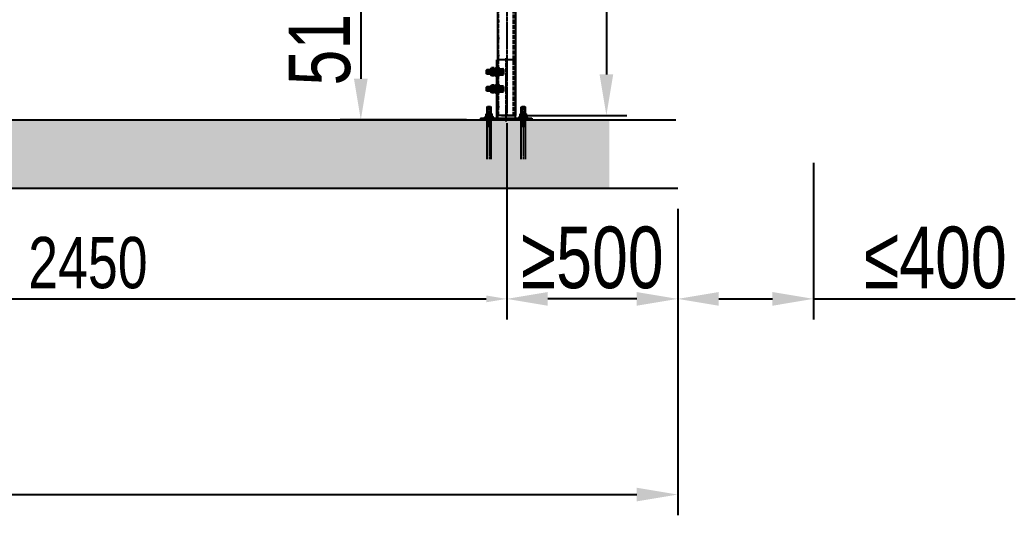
# Model space of a CAD drawing. Header units: millimetres. Extents: x -14454 to 167453, y -24 to 28032.
# Drawn here: x 48658 to 51057, y 22733 to 23926 of the extents above; entities that cross this region are included whole.
import ezdxf

# ---------------------------------------------------------------- set-up
doc = ezdxf.new("R2010")
doc.units = ezdxf.units.MM
for name, pattern in [('$0$CONTINUOUS1', [0]), ('ACAD_ISO02W100', [15, 12, -3]), ('CENTER', [50.8, 31.75, -6.35, 6.35, -6.35]), ('CENTER2', [1.125, 0.75, -0.125, 0.125, -0.125]), ('CENTER8', [6.35, 3.96875, -0.79375, 0.79375, -0.79375]), ('CONTINUOUS1', [0]), ('DASH', [0.35, 0.25, -0.1]), ('DASHED', [19.05, 12.7, -6.35])]:
    doc.linetypes.add(name, pattern=pattern)
for name, color, linetype in [('$0$003_THICK', 7, '$0$CONTINUOUS1'), ('$0$图块替换', 7, 'Continuous'), ('003_THICK', 7, 'CONTINUOUS1'), ('cushician', 7, 'Continuous'), ('CY_生产图', 7, 'Continuous'), ('E-BUSB', 1, 'Continuous'), ('wze', 7, 'Continuous'), ('中心线', 1, 'CENTER2'), ('粗线', 7, 'Continuous'), ('细线', 3, 'DASH'), ('虚线', 3, 'ACAD_ISO02W100')]:
    doc.layers.add(name, color=color, linetype=linetype)
doc.layers.add('3中心线层', color=1, linetype='CENTER8', lineweight=0)
doc.styles.add('AUDIT_D_220613013217-3', font='MS PGothic.ttf', dxfattribs={"width": 0.8})
doc.styles.add('标准', font='MS PGothic.ttf', dxfattribs={"width": 0.8})
doc.dimstyles.new('$0$plan', dxfattribs={"dimscale": 60, "dimtxt": 3, "dimasz": 2, "dimexe": 1, "dimexo": 1, "dimgap": 0.5, "dimtad": 1, "dimdec": 0, "dimzin": 0, "dimdsep": 46, "dimtxsty": 'AUDIT_D_220613013217-3', "dimcen": 0, "dimclrd": 3, "dimclre": 3, "dimclrt": 7, "dimadec": 0, "dimazin": 0, "dimtfac": 1, "dimtdec": 0, "dimtofl": 0, "dimtmove": 0, "dimatfit": 3, "dimfxl": 0, "dimtolj": 1, "dimtzin": 0, "dimlwe": -1, "dimarcsym": 0})
doc.dimstyles.new('plan', dxfattribs={"dimscale": 60, "dimtxt": 3, "dimasz": 1, "dimexe": 1, "dimexo": 1, "dimgap": 0.5, "dimtad": 1, "dimdec": 0, "dimzin": 0, "dimdsep": 46, "dimtxsty": '标准', "dimcen": 0, "dimclrd": 3, "dimclre": 3, "dimclrt": 7, "dimadec": 0, "dimazin": 0, "dimtfac": 1, "dimtdec": 0, "dimtofl": 0, "dimtmove": 0, "dimatfit": 3, "dimfxl": 0, "dimtolj": 1, "dimtzin": 0, "dimlwe": -1, "dimarcsym": 0})
doc.dimstyles.new('副本 plan', dxfattribs={"dimscale": 60, "dimtxt": 3, "dimasz": 1, "dimexe": 3, "dimexo": 1, "dimgap": 0.5, "dimtad": 1, "dimdec": 0, "dimzin": 0, "dimdsep": 46, "dimtxsty": '标准', "dimcen": 0, "dimclrd": 3, "dimclre": 3, "dimclrt": 7, "dimadec": 0, "dimazin": 0, "dimtfac": 1, "dimtdec": 0, "dimtofl": 0, "dimtmove": 1, "dimatfit": 3, "dimfxl": 0, "dimtolj": 1, "dimtzin": 0, "dimlwe": -1, "dimarcsym": 0})

# ---------------------------------------------------------------- blocks, each defined once
blk = doc.blocks.new('*D423')
at = {"layer": '$0$003_THICK', "color": 3, "transparency": 16777216}
for p, q in [((8094.5, 3591.4), (8387.5, 3591.4)), ((8093, 1241.4), (8387.5, 1241.4))]:
    blk.add_line(p, q, dxfattribs=at)
at = {"layer": '$0$003_THICK', "color": 3, "lineweight": -2, "transparency": 16777216}
blk.add_line((8327.5, 3471.4), (8327.5, 1361.4), dxfattribs=at)
at = {"layer": '$0$003_THICK', "color": 3, "transparency": 16777216}
for points in [[(8307.5, 3471.4), (8347.5, 3471.4), (8327.5, 3591.4)], [(8307.5, 1361.4), (8347.5, 1361.4), (8327.5, 1241.4)]]:
    blk.add_solid(points, dxfattribs=at)
at = {"layer": 'Defpoints', "color": 0, "transparency": 16777216}
for p in [(8034.5, 3591.4, 4.3), (8033, 1241.4, 4.3), (8327.5, 1241.4)]:
    blk.add_point(p, dxfattribs=at)
at = {"layer": '$0$003_THICK', "color": 7, "transparency": 16777216, "insert": (8207.5, 2416.4), "char_height": 180, "attachment_point": 5, "rotation": 90, "style": '标准'}
blk.add_mtext('\\A1;2350', dxfattribs=at)
blk = doc.blocks.new('*D424')
at = {"color": 3, "linetype": 'Continuous', "transparency": 16777216}
for p, q in [((8035.9, 1219), (8035.9, 645.3)), ((5586.4, 1163.5), (5586.4, 645.3))]:
    blk.add_line(p, q, dxfattribs=at)
at = {"color": 3, "linetype": 'Continuous', "lineweight": -2, "transparency": 16777216}
blk.add_line((5646.4, 705.3), (7975.9, 705.3), dxfattribs=at)
at = {"color": 3, "transparency": 16777216}
for points in [[(5646.4, 715.3), (5646.4, 695.3), (5586.4, 705.3)], [(7975.9, 715.3), (7975.9, 695.3), (8035.9, 705.3)]]:
    blk.add_solid(points, dxfattribs=at)
at = {"layer": 'Defpoints', "color": 0, "transparency": 16777216}
for p in [(8035.9, 1279, 0), (5586.4, 1223.5, -0.1), (8035.9, 705.3)]:
    blk.add_point(p, dxfattribs=at)
at = {"color": 7, "transparency": 16777216, "insert": (6811.1, 810.3), "char_height": 150, "attachment_point": 5, "style": '标准'}
blk.add_mtext('\\A1;2450', dxfattribs=at)
blk = doc.blocks.new('zj65100xxdazzA$C373D631F')
for p, q in [((0, 0, 0), (0, 2.5, 0)), ((0, 2.5, 0), (25, 2.5, 0)), ((0, 0, 0), (0, 2.5, 0)), ((0, 2.5, 0), (25, 2.5, 0)), ((3.5, 5.5, 0), (3.5, 12.3, 0)), ((3.5, 5.5, 0), (3.5, 12.3, 0)), ((5.8, 12.9, 0), (19.2, 12.9, 0)), ((8, 5.5, 0), (8, 12.3, 0)), ((8, 5.5, 0), (8, 12.3, 0)), ((17, 5.5, 0), (17, 12.3, 0)), ((17, 5.5, 0), (17, 12.3, 0)), ((21.5, 5.5, 0), (21.5, 12.3, 0)), ((21.5, 5.5, 0), (21.5, 12.3, 0)), ((25, 0, 0), (25, 2.5, 0)), ((25, 0, 0), (25, 2.5, 0)), ((0, 0, 0), (25, 0, 0))]:
    blk.add_line(p, q)
at = {"elevation": 0}
blk.add_lwpolyline([(1.9, 2.5), (23.1, 2.5), (23.1, 4.8), (1.9, 4.8)], close=True, dxfattribs=at)
blk.add_lwpolyline([(1.9, 2.5), (23.1, 2.5), (23.1, 4.8), (1.9, 4.8)], close=True, dxfattribs=at)
for centre, radius, start, end in [((5.8, 9, 0), 3.97, 55.5615, 124.4385), ((5.8, 9, 0), 3.97, 55.5624, 124.4393), ((5.8, 8.7, 0), 3.97, 235.5615, 304.4385), ((5.8, 8.7, 0), 3.97, 235.5624, 304.4393), ((12.5, -1.9, 0), 14.8, 72.383, 107.617), ((12.5, -1.9, 0), 14.8, 72.383, 107.617), ((12.5, 19.6, 0), 14.8, 252.383, 287.617), ((12.5, 19.6, 0), 14.8, 252.383, 287.617), ((19.2, 9, 0), 3.97, 55.5615, 124.4385), ((19.2, 9, 0), 3.97, 55.5615, 124.4385), ((19.2, 8.7, 0), 3.97, 235.5615, 304.4385), ((19.2, 8.7, 0), 3.97, 235.5615, 304.4385)]:
    blk.add_arc(centre, radius, start, end)
blk = doc.blocks.new('zj65100xxdazzA$C71B97365')
for p, q in [((0, 152.5), (1.5, 154)), ((0, 152.5), (1.5, 154)), ((0, 57), (0, 152.5)), ((0, 152.5), (12, 152.5)), ((0, 0), (0, 152.5)), ((0, 152.5), (12, 152.5)), ((1.5, 154), (10.5, 154)), ((1.5, 154), (1.5, 94)), ((1.5, 154), (10.5, 154)), ((1.5, 154), (1.5, 94)), ((10.5, 154), (12, 152.5)), ((10.5, 154), (10.5, 94)), ((10.5, 154), (12, 152.5)), ((10.5, 154), (10.5, 94)), ((12, 57), (12, 152.5)), ((12, 0), (12, 152.5))]:
    blk.add_line(p, q)
at = {"layer": '3中心线层'}
for p, q in [((6, 154), (6, 57)), ((6, 154, 0), (6, 0, 0))]:
    blk.add_line(p, q, dxfattribs=at)
blk = doc.blocks.new('zj65100ZDFRWGdgrtedfghWDVBTBXDVDFGTHTRFGTRHdghjdgyuA$C67153D70')
at = {"layer": '003_THICK'}
for p, q in [((1, 7.2), (1, 0.8)), ((3.3, 8), (17.1, 8)), ((5.6, 7.2), (5.6, 0.8)), ((14.8, 7.2), (14.8, 0.8)), ((19.4, 7.2), (19.4, 0.8)), ((3.3, 0), (17.1, 0))]:
    blk.add_line(p, q, dxfattribs=at)
for centre, radius, start, end in [((3.3, 4.4), 3.66, 50.8833, 129.1167), ((3.3, 3.7), 3.66, 230.8833, 309.1167), ((10.2, -5.4), 13.4, 69.8555, 110.1445), ((10.2, 13.4), 13.4, 249.8555, 290.1445), ((17.1, 4.4), 3.66, 50.8833, 129.1167), ((17.1, 3.7), 3.66, 230.8833, 309.1167)]:
    blk.add_arc(centre, radius, start, end, dxfattribs=at)
at = {"layer": 'cushician'}
for p, q in [((2.2, 8), (2.2, 11)), ((2.2, 8), (18.2, 8)), ((18.2, 8), (18.2, 11))]:
    blk.add_line(p, q, dxfattribs=at)
blk.add_lwpolyline([(0, 13), (20, 13), (20, 11), (0, 11)], close=True, dxfattribs=at)
at = {"layer": '细线', "color": 2}
for p, q in [((8.3, 8), (10, 11)), ((9.7, 8), (11.4, 11))]:
    blk.add_line(p, q, dxfattribs=at)
blk = doc.blocks.new('zj65100ZDFRWGDSFGFG')
for p, q in [((-48.3, 6.2), (-49.3, 5.4)), ((-49.3, -5.4), (-49.3, 5.4)), ((-48.3, -6.2), (-48.3, 6.2)), ((-12.3, 6.2), (-48.3, 6.2)), ((-15.4, -6.2), (-15.4, 6.2)), ((-12.3, 9.2), (-2.1, 9.2)), ((-12.3, -9.2), (-12.3, 9.2)), ((0, 7.2), (0, -7.2)), ((0, 0), (0, 0)), ((-48.3, -6.2), (-49.3, -5.4)), ((-12.3, -6.2), (-48.3, -6.2)), ((-2.1, -9.2), (-12.3, -9.2))]:
    blk.add_line(p, q)
at = {"color": 1, "linetype": 'CENTER', "ltscale": 9}
blk.add_line((0, 0), (-49.3, 0), dxfattribs=at)
at = {"color": 3}
for p, q in [((-15.4, 5.4), (-48.3, 5.4)), ((-15.4, 5.4), (-12.3, 6.2)), ((-15.4, -5.4), (-48.3, -5.4)), ((-15.4, -5.4), (-12.3, -6.2))]:
    blk.add_line(p, q, dxfattribs=at)
at = {"color": 3, "linetype": 'DASHED'}
for p, q in [((-6.2, 5.9), (-9.6, 0)), ((0, 5.9), (-6.2, 5.9)), ((0, 3), (-6.2, 3)), ((-6.2, -5.9), (-9.6, 0)), ((0, -3), (-6.2, -3)), ((-6.2, -5.9), (0, -5.9))]:
    blk.add_line(p, q, dxfattribs=at)
at = {"elevation": 0}
blk.add_lwpolyline([(-12.3, -12.3), (-12.3, 12.3), (-14.4, 12.3), (-14.4, -12.3)], close=True, dxfattribs=at)
at = {"color": 3, "linetype": 'DASHED'}
for centre in [(-0.3, 0), (5.8, 0)]:
    blk.add_arc(centre, 6.55, 153.0947, 206.9053, dxfattribs=at)
for centre, start, end in [((-2.1, 7.2), 0, 90), ((-2.1, -7.2), 270, 0)]:
    blk.add_arc(centre, 2.05, start, end)
at = {"layer": 'E-BUSB'}
blk.add_line((-16.4, 0), (-49.3, 0, 0), dxfattribs=at)
blk = doc.blocks.new('zj6510052立柱底座')
for p, q in [((-2153535684.251698, -2295822813.561747), (-2153535739.251698, -2295822813.561747)), ((-2153535739.251698, -2295822983.561747), (-2153535739.251698, -2295822813.561747)), ((-2153535684.251698, -2295822983.561747), (-2153535684.251698, -2295822813.561747)), ((-2153535786.751698, -2295822983.561747), (-2153535636.751698, -2295822983.561747)), ((-2153535786.751698, -2295822983.561747), (-2153535786.751698, -2295822988.561747)), ((-2153535786.751698, -2295822988.561747), (-2153535636.751698, -2295822988.561747)), ((-2153535636.751698, -2295822983.561747), (-2153535636.751698, -2295822988.561747))]:
    blk.add_line(p, q)
at = {"color": 2}
for points, const_width in [([(-2153535737.751698, -2295822833.561746), (-2153535737.751702, -2295822863.561746)], 3), ([(-2153535737.751698, -2295822883.366222), (-2153535737.751702, -2295822913.366222)], 3), ([(-2153535737.751698, -2295822883.561746), (-2153535737.751702, -2295822913.561746)], 3), ([(-2153535737.751698, -2295822933.561747), (-2153535737.751702, -2295822963.561747)], 3), ([(-2153535768.751698, -2295822986.061747), (-2153535754.751698, -2295822986.061747)], 5), ([(-2153535671.751698, -2295822986.061747), (-2153535651.751698, -2295822986.061747)], 5)]:
    blk.add_lwpolyline(points, dxfattribs=dict(at, const_width=const_width))
at = {"layer": '中心线'}
for p, q in [((-2153535711.751698, -2295822993.561747), (-2153535711.751698, -2295822808.561747)), ((-2153535733.251698, -2295822848.561747), (-2153535742.251698, -2295822848.561746)), ((-2153535733.251698, -2295822898.366223), (-2153535742.251698, -2295822898.366222)), ((-2153535733.251698, -2295822948.561747), (-2153535742.251698, -2295822948.561747)), ((-2153535761.751698, -2295822991.561747), (-2153535761.751698, -2295822980.561747)), ((-2153535661.751698, -2295822991.704726), (-2153535661.751698, -2295822980.704726))]:
    blk.add_line(p, q, dxfattribs=at)
at = {"layer": '虚线'}
for p, q in [((-2153535736.251698, -2295822983.561747), (-2153535736.251698, -2295822813.561747)), ((-2153535736.251698, -2295822833.561747), (-2153535739.251698, -2295822833.561746)), ((-2153535736.251698, -2295822863.561747), (-2153535739.251698, -2295822863.561746)), ((-2153535736.251698, -2295822883.366223), (-2153535739.251698, -2295822883.366222)), ((-2153535736.251698, -2295822883.561747), (-2153535739.251698, -2295822883.561746)), ((-2153535736.251698, -2295822913.366223), (-2153535739.251698, -2295822913.366222)), ((-2153535736.251698, -2295822913.561747), (-2153535739.251698, -2295822913.561746)), ((-2153535736.251698, -2295822933.561747), (-2153535739.251698, -2295822933.561747)), ((-2153535736.251698, -2295822963.561747), (-2153535739.251698, -2295822963.561747)), ((-2153535768.751698, -2295822988.561747), (-2153535768.751698, -2295822983.561747)), ((-2153535754.751698, -2295822988.561747), (-2153535754.751698, -2295822983.561747)), ((-2153535671.751698, -2295822988.561747), (-2153535671.751698, -2295822983.561747)), ((-2153535651.751698, -2295822988.561747), (-2153535651.751698, -2295822983.561747))]:
    blk.add_line(p, q, dxfattribs=at)
for p in [(-2153535719.884811, -2295822848.561368, 0), (-2153535719.884811, -2295822898.354763, 0)]:
    blk.add_blockref('zj65100ZDFRWGDSFGFG', p)
at = {"layer": '粗线', "xscale": -1.232000193967497, "yscale": 1.2320001939675, "zscale": 1.2320001939675, "rotation": 270.0000045827602}
for p in [(-2153535755.316916, -2295822860.881604, 0.00462), (-2153535755.316916, -2295822910.674998, 0.00462)]:
    blk.add_blockref('zj65100ZDFRWGdgrtedfghWDVBTBXDVDFGTHTRFGTRHdghjdgyuA$C67153D70', p, dxfattribs=at)
at = {"layer": '粗线', "xscale": -1}
for p in [(-2153535749.251724, -2295822983.561723, 0), (-2153535649.251724, -2295822983.561723, 0)]:
    blk.add_blockref('zj65100xxdazzA$C373D631F', p, dxfattribs=at)
at = {"layer": '粗线'}
for p in [(-2153535767.751371, -2295823103.739466), (-2153535667.751371, -2295823103.739466)]:
    blk.add_blockref('zj65100xxdazzA$C71B97365', p, dxfattribs=at)
blk = doc.blocks.new('zj65100ULZ 2350')
blk.add_line((119830, -29554.9, -2.4), (119871.3, -29554.9, -2.4))
at = {"elevation": -2.4}
blk.add_lwpolyline([(119871.6, -29554.9), (119819.6, -29554.9), (119819.6, -27204.9), (119871.6, -27204.9)], close=True, dxfattribs=at)
at = {"color": 3, "const_width": 2, "elevation": -2.4}
for points in [[(119820.6, -27214.9), (119820.6, -27244.9)], [(119820.6, -27214.9), (119820.6, -27244.9)], [(119820.6, -27214.9), (119820.6, -27244.9)], [(119820.6, -27264.9), (119820.6, -27294.9)], [(119820.6, -27314.9), (119820.6, -27344.9)], [(119820.6, -27364.9), (119820.6, -27394.9)], [(119820.6, -27414.9), (119820.6, -27444.9)], [(119820.6, -27464.9), (119820.6, -27494.9)], [(119820.6, -27514.9), (119820.6, -27544.9)], [(119820.6, -27564.9), (119820.6, -27594.9)], [(119820.6, -27614.9), (119820.6, -27644.9)], [(119820.6, -27664.9), (119820.6, -27694.9)], [(119820.6, -27714.9), (119820.6, -27744.9)], [(119820.6, -27764.9), (119820.6, -27794.9)], [(119820.6, -27814.9), (119820.6, -27844.9)], [(119820.6, -27864.9), (119820.6, -27894.9)], [(119820.6, -27914.9), (119820.6, -27944.9)], [(119820.6, -27964.9), (119820.6, -27994.9)], [(119820.6, -28014.9), (119820.6, -28044.9)], [(119820.6, -28064.9), (119820.6, -28094.9)], [(119820.6, -28114.9), (119820.6, -28144.9)], [(119820.6, -28164.9), (119820.6, -28194.9)], [(119820.6, -28214.9), (119820.6, -28244.9)], [(119820.6, -28264.9), (119820.6, -28294.9)], [(119820.6, -28314.9), (119820.6, -28344.9)], [(119820.6, -28364.9), (119820.6, -28394.9)], [(119820.6, -28414.9), (119820.6, -28444.9)], [(119820.6, -28464.9), (119820.6, -28494.9)], [(119820.6, -28514.9), (119820.6, -28544.9)], [(119820.6, -28564.9), (119820.6, -28594.9)], [(119820.6, -28614.9), (119820.6, -28644.9)], [(119820.6, -28664.9), (119820.6, -28694.9)], [(119820.6, -28714.9), (119820.6, -28744.9)], [(119820.6, -28764.9), (119820.6, -28794.9)], [(119820.6, -28814.9), (119820.6, -28844.9)], [(119820.6, -28864.9), (119820.6, -28894.9)], [(119820.6, -28914.9), (119820.6, -28944.9)], [(119820.6, -28964.9), (119820.6, -28994.9)], [(119820.6, -29014.9), (119820.6, -29044.9)], [(119820.6, -29064.9), (119820.6, -29094.9)], [(119820.6, -29114.9), (119820.6, -29144.9)], [(119820.6, -29164.9), (119820.6, -29194.9)], [(119820.6, -29214.9), (119820.6, -29244.9)], [(119820.6, -29264.9), (119820.6, -29294.9)], [(119820.6, -29314.9), (119820.6, -29344.9)], [(119820.6, -29364.9), (119820.6, -29394.9)], [(119820.6, -29414.9), (119820.6, -29444.9)], [(119820.6, -29464.9), (119820.6, -29494.9)], [(119820.6, -29514.9), (119820.6, -29544.9)]]:
    blk.add_lwpolyline(points, dxfattribs=at)
blk.add_circle((119845.6, -27229.9, -2.4), 6)
at = {"layer": '中心线'}
for p, q in [((119821.6, -27214.9, -2.4), (119819.6, -27214.9, -2.4)), ((119821.6, -27214.9, -2.4), (119819.6, -27214.9, -2.4)), ((119821.6, -27214.9, -2.4), (119819.6, -27214.9, -2.4)), ((119845.6, -27201.9, -2.4), (119845.6, -29557.9, -2.4)), ((119824.6, -27229.9, -2.4), (119816.6, -27229.9, -2.4)), ((119824.6, -27229.9, -2.4), (119816.6, -27229.9, -2.4)), ((119824.6, -27229.9, -2.4), (119816.6, -27229.9, -2.4)), ((119859.6, -27229.9, -2.4), (119831.6, -27229.9, -2.4)), ((119819.6, -27244.9, -2.4), (119821.6, -27244.9, -2.4)), ((119819.6, -27244.9, -2.4), (119821.6, -27244.9, -2.4)), ((119819.6, -27244.9, -2.4), (119821.6, -27244.9, -2.4)), ((119821.6, -27264.9, -2.4), (119819.6, -27264.9, -2.4)), ((119824.6, -27279.9, -2.4), (119816.6, -27279.9, -2.4)), ((119819.6, -27294.9, -2.4), (119821.6, -27294.9, -2.4)), ((119824.6, -27329.9, -2.4), (119816.6, -27329.9, -2.4)), ((119821.6, -27314.9, -2.4), (119819.6, -27314.9, -2.4)), ((119819.6, -27344.9, -2.4), (119821.6, -27344.9, -2.4)), ((119824.6, -27379.9, -2.4), (119816.6, -27379.9, -2.4)), ((119821.6, -27364.9, -2.4), (119819.6, -27364.9, -2.4)), ((119819.6, -27394.9, -2.4), (119821.6, -27394.9, -2.4)), ((119821.6, -27414.9, -2.4), (119819.6, -27414.9, -2.4)), ((119824.6, -27429.9, -2.4), (119816.6, -27429.9, -2.4)), ((119819.6, -27444.9, -2.4), (119821.6, -27444.9, -2.4)), ((119821.6, -27464.9, -2.4), (119819.6, -27464.9, -2.4)), ((119824.6, -27479.9, -2.4), (119816.6, -27479.9, -2.4)), ((119819.6, -27494.9, -2.4), (119821.6, -27494.9, -2.4)), ((119824.6, -27529.9, -2.4), (119816.6, -27529.9, -2.4)), ((119821.6, -27514.9, -2.4), (119819.6, -27514.9, -2.4)), ((119819.6, -27544.9, -2.4), (119821.6, -27544.9, -2.4)), ((119824.6, -27579.9, -2.4), (119816.6, -27579.9, -2.4)), ((119821.6, -27564.9, -2.4), (119819.6, -27564.9, -2.4)), ((119819.6, -27594.9, -2.4), (119821.6, -27594.9, -2.4)), ((119821.6, -27614.9, -2.4), (119819.6, -27614.9, -2.4)), ((119824.6, -27629.9, -2.4), (119816.6, -27629.9, -2.4)), ((119819.6, -27644.9, -2.4), (119821.6, -27644.9, -2.4)), ((119824.6, -27679.9, -2.4), (119816.6, -27679.9, -2.4)), ((119821.6, -27664.9, -2.4), (119819.6, -27664.9, -2.4)), ((119819.6, -27694.9, -2.4), (119821.6, -27694.9, -2.4)), ((119824.6, -27729.9, -2.4), (119816.6, -27729.9, -2.4)), ((119821.6, -27714.9, -2.4), (119819.6, -27714.9, -2.4)), ((119819.6, -27744.9, -2.4), (119821.6, -27744.9, -2.4)), ((119821.6, -27764.9, -2.4), (119819.6, -27764.9, -2.4)), ((119824.6, -27779.9, -2.4), (119816.6, -27779.9, -2.4)), ((119819.6, -27794.9, -2.4), (119821.6, -27794.9, -2.4)), ((119821.6, -27814.9, -2.4), (119819.6, -27814.9, -2.4)), ((119824.6, -27829.9, -2.4), (119816.6, -27829.9, -2.4)), ((119819.6, -27844.9, -2.4), (119821.6, -27844.9, -2.4)), ((119824.6, -27879.9, -2.4), (119816.6, -27879.9, -2.4)), ((119821.6, -27864.9, -2.4), (119819.6, -27864.9, -2.4)), ((119819.6, -27894.9, -2.4), (119821.6, -27894.9, -2.4)), ((119824.6, -27929.9, -2.4), (119816.6, -27929.9, -2.4)), ((119821.6, -27914.9, -2.4), (119819.6, -27914.9, -2.4)), ((119819.6, -27944.9, -2.4), (119821.6, -27944.9, -2.4)), ((119821.6, -27964.9, -2.4), (119819.6, -27964.9, -2.4)), ((119824.6, -27979.9, -2.4), (119816.6, -27979.9, -2.4)), ((119819.6, -27994.9, -2.4), (119821.6, -27994.9, -2.4)), ((119824.6, -28029.9, -2.4), (119816.6, -28029.9, -2.4)), ((119821.6, -28014.9, -2.4), (119819.6, -28014.9, -2.4)), ((119819.6, -28044.9, -2.4), (119821.6, -28044.9, -2.4)), ((119824.6, -28079.9, -2.4), (119816.6, -28079.9, -2.4)), ((119821.6, -28064.9, -2.4), (119819.6, -28064.9, -2.4)), ((119819.6, -28094.9, -2.4), (119821.6, -28094.9, -2.4)), ((119821.6, -28114.9, -2.4), (119819.6, -28114.9, -2.4)), ((119824.6, -28129.9, -2.4), (119816.6, -28129.9, -2.4)), ((119819.6, -28144.9, -2.4), (119821.6, -28144.9, -2.4)), ((119821.6, -28164.9, -2.4), (119819.6, -28164.9, -2.4)), ((119824.6, -28179.9, -2.4), (119816.6, -28179.9, -2.4)), ((119819.6, -28194.9, -2.4), (119821.6, -28194.9, -2.4)), ((119824.6, -28229.9, -2.4), (119816.6, -28229.9, -2.4)), ((119821.6, -28214.9, -2.4), (119819.6, -28214.9, -2.4)), ((119819.6, -28244.9, -2.4), (119821.6, -28244.9, -2.4)), ((119824.6, -28279.9, -2.4), (119816.6, -28279.9, -2.4)), ((119821.6, -28264.9, -2.4), (119819.6, -28264.9, -2.4)), ((119819.6, -28294.9, -2.4), (119821.6, -28294.9, -2.4)), ((119821.6, -28314.9, -2.4), (119819.6, -28314.9, -2.4)), ((119824.6, -28329.9, -2.4), (119816.6, -28329.9, -2.4)), ((119819.6, -28344.9, -2.4), (119821.6, -28344.9, -2.4)), ((119821.6, -28364.9, -2.4), (119819.6, -28364.9, -2.4)), ((119824.6, -28379.9, -2.4), (119816.6, -28379.9, -2.4)), ((119819.6, -28394.9, -2.4), (119821.6, -28394.9, -2.4)), ((119824.6, -28429.9, -2.4), (119816.6, -28429.9, -2.4)), ((119821.6, -28414.9, -2.4), (119819.6, -28414.9, -2.4)), ((119819.6, -28444.9, -2.4), (119821.6, -28444.9, -2.4)), ((119821.6, -28464.9, -2.4), (119819.6, -28464.9, -2.4)), ((119824.6, -28479.9, -2.4), (119816.6, -28479.9, -2.4)), ((119819.6, -28494.9, -2.4), (119821.6, -28494.9, -2.4)), ((119821.6, -28514.9, -2.4), (119819.6, -28514.9, -2.4)), ((119824.6, -28529.9, -2.4), (119816.6, -28529.9, -2.4)), ((119819.6, -28544.9, -2.4), (119821.6, -28544.9, -2.4)), ((119824.6, -28579.9, -2.4), (119816.6, -28579.9, -2.4)), ((119821.6, -28564.9, -2.4), (119819.6, -28564.9, -2.4)), ((119819.6, -28594.9, -2.4), (119821.6, -28594.9, -2.4)), ((119824.6, -28629.9, -2.4), (119816.6, -28629.9, -2.4)), ((119821.6, -28614.9, -2.4), (119819.6, -28614.9, -2.4)), ((119819.6, -28644.9, -2.4), (119821.6, -28644.9, -2.4)), ((119821.6, -28664.9, -2.4), (119819.6, -28664.9, -2.4)), ((119824.6, -28679.9, -2.4), (119816.6, -28679.9, -2.4)), ((119819.6, -28694.9, -2.4), (119821.6, -28694.9, -2.4)), ((119821.6, -28714.9, -2.4), (119819.6, -28714.9, -2.4)), ((119824.6, -28729.9, -2.4), (119816.6, -28729.9, -2.4)), ((119819.6, -28744.9, -2.4), (119821.6, -28744.9, -2.4)), ((119824.6, -28779.9, -2.4), (119816.6, -28779.9, -2.4)), ((119821.6, -28764.9, -2.4), (119819.6, -28764.9, -2.4)), ((119819.6, -28794.9, -2.4), (119821.6, -28794.9, -2.4)), ((119821.6, -28814.9, -2.4), (119819.6, -28814.9, -2.4)), ((119824.6, -28829.9, -2.4), (119816.6, -28829.9, -2.4)), ((119819.6, -28844.9, -2.4), (119821.6, -28844.9, -2.4)), ((119821.6, -28864.9, -2.4), (119819.6, -28864.9, -2.4)), ((119824.6, -28879.9, -2.4), (119816.6, -28879.9, -2.4)), ((119819.6, -28894.9, -2.4), (119821.6, -28894.9, -2.4)), ((119824.6, -28929.9, -2.4), (119816.6, -28929.9, -2.4)), ((119821.6, -28914.9, -2.4), (119819.6, -28914.9, -2.4)), ((119819.6, -28944.9, -2.4), (119821.6, -28944.9, -2.4)), ((119824.6, -28979.9, -2.4), (119816.6, -28979.9, -2.4)), ((119821.6, -28964.9, -2.4), (119819.6, -28964.9, -2.4)), ((119819.6, -28994.9, -2.4), (119821.6, -28994.9, -2.4)), ((119821.6, -29014.9, -2.4), (119819.6, -29014.9, -2.4)), ((119824.6, -29029.9, -2.4), (119816.6, -29029.9, -2.4)), ((119819.6, -29044.9, -2.4), (119821.6, -29044.9, -2.4)), ((119821.6, -29064.9, -2.4), (119819.6, -29064.9, -2.4)), ((119824.6, -29079.9, -2.4), (119816.6, -29079.9, -2.4)), ((119819.6, -29094.9, -2.4), (119821.6, -29094.9, -2.4)), ((119824.6, -29129.9, -2.4), (119816.6, -29129.9, -2.4)), ((119821.6, -29114.9, -2.4), (119819.6, -29114.9, -2.4)), ((119819.6, -29144.9, -2.4), (119821.6, -29144.9, -2.4)), ((119821.6, -29164.9, -2.4), (119819.6, -29164.9, -2.4)), ((119824.6, -29179.9, -2.4), (119816.6, -29179.9, -2.4)), ((119819.6, -29194.9, -2.4), (119821.6, -29194.9, -2.4)), ((119821.6, -29214.9, -2.4), (119819.6, -29214.9, -2.4)), ((119824.6, -29229.9, -2.4), (119816.6, -29229.9, -2.4)), ((119819.6, -29244.9, -2.4), (119821.6, -29244.9, -2.4)), ((119824.6, -29279.9, -2.4), (119816.6, -29279.9, -2.4)), ((119821.6, -29264.9, -2.4), (119819.6, -29264.9, -2.4)), ((119819.6, -29294.9, -2.4), (119821.6, -29294.9, -2.4)), ((119824.6, -29329.9, -2.4), (119816.6, -29329.9, -2.4)), ((119821.6, -29314.9, -2.4), (119819.6, -29314.9, -2.4)), ((119819.6, -29344.9, -2.4), (119821.6, -29344.9, -2.4)), ((119821.6, -29364.9, -2.4), (119819.6, -29364.9, -2.4)), ((119824.6, -29379.9, -2.4), (119816.6, -29379.9, -2.4)), ((119819.6, -29394.9, -2.4), (119821.6, -29394.9, -2.4)), ((119821.6, -29414.9, -2.4), (119819.6, -29414.9, -2.4)), ((119824.6, -29429.9, -2.4), (119816.6, -29429.9, -2.4)), ((119819.6, -29444.9, -2.4), (119821.6, -29444.9, -2.4)), ((119824.6, -29479.9, -2.4), (119816.6, -29479.9, -2.4)), ((119821.6, -29464.9, -2.4), (119819.6, -29464.9, -2.4)), ((119819.6, -29494.9, -2.4), (119821.6, -29494.9, -2.4)), ((119824.6, -29529.9, -2.4), (119816.6, -29529.9, -2.4)), ((119821.6, -29514.9, -2.4), (119819.6, -29514.9, -2.4)), ((119819.6, -29544.9, -2.4), (119821.6, -29544.9, -2.4))]:
    blk.add_line(p, q, dxfattribs=at)
at = {"layer": '虚线', "color": 3}
blk.add_line((119821.6, -29554.9, -2.4), (119821.6, -27204.9, -2.4), dxfattribs=at)
at = {"layer": '虚线'}
for p, q in [((119864.1, -27204.9, -2.4), (119864.1, -29554.9, -2.4)), ((119869.6, -27204.9, -2.4), (119869.6, -29554.9, -2.4))]:
    blk.add_line(p, q, dxfattribs=at)
blk = doc.blocks.new('*D435')
at = {"layer": '$0$图块替换', "color": 3, "transparency": 16777216}
for p, q in [((8035.9, 968.5), (8035.9, 645.3)), ((8536.2, 968.5), (8536.2, 645.3))]:
    blk.add_line(p, q, dxfattribs=at)
at = {"layer": '$0$图块替换', "color": 3, "lineweight": -2, "transparency": 16777216}
blk.add_line((8416.2, 705.3), (8155.9, 705.3), dxfattribs=at)
at = {"layer": '$0$图块替换', "color": 3, "transparency": 16777216}
for points in [[(8155.9, 725.3), (8155.9, 685.3), (8035.9, 705.3)], [(8416.2, 725.3), (8416.2, 685.3), (8536.2, 705.3)]]:
    blk.add_solid(points, dxfattribs=at)
at = {"layer": 'Defpoints', "color": 0, "transparency": 16777216}
for p in [(8035.9, 1028.5, -7.2), (8536.2, 1028.5), (8035.9, 705.3)]:
    blk.add_point(p, dxfattribs=at)
at = {"layer": '$0$图块替换', "color": 7, "transparency": 16777216, "insert": (8286.1, 825.3), "char_height": 180, "attachment_point": 5, "style": 'AUDIT_D_220613013217-3'}
blk.add_mtext('\\A1;{\\fMS PGothic|b0|i0|c128|p34;≥}500', dxfattribs=at)
blk = doc.blocks.new('*D436')
at = {"layer": '$0$图块替换', "color": 3, "transparency": 16777216}
for p, q in [((1036.4, 968.5), (1036.4, 73.4)), ((8536.2, 968.5), (8536.2, 73.4))]:
    blk.add_line(p, q, dxfattribs=at)
at = {"layer": '$0$图块替换', "color": 3, "lineweight": -2, "transparency": 16777216}
blk.add_line((1156.4, 133.4), (8416.2, 133.4), dxfattribs=at)
at = {"layer": '$0$图块替换', "color": 3, "transparency": 16777216}
for points in [[(1156.4, 153.4), (1156.4, 113.4), (1036.4, 133.4)], [(8416.2, 153.4), (8416.2, 113.4), (8536.2, 133.4)]]:
    blk.add_solid(points, dxfattribs=at)
at = {"layer": 'Defpoints', "color": 0, "transparency": 16777216}
for p in [(1036.4, 1028.5), (8536.2, 1028.5, 7.3), (8536.2, 133.4)]:
    blk.add_point(p, dxfattribs=at)
at = {"layer": '$0$图块替换', "color": 7, "transparency": 16777216, "insert": (4786.3, 253.4), "char_height": 180, "attachment_point": 5, "style": 'AUDIT_D_220613013217-3'}
blk.add_mtext('\\A1;{\\fMS PGothic|b0|i0|c128|p34;≥}7500', dxfattribs=at)
blk = doc.blocks.new('*D437')
at = {"layer": '$0$图块替换', "color": 3, "transparency": 16777216}
for p, q in [((8933.3, 1102.8), (8933.3, 645.3)), ((8536.2, 968.5), (8536.2, 645.3))]:
    blk.add_line(p, q, dxfattribs=at)
at = {"layer": '$0$图块替换', "color": 3, "lineweight": -2, "transparency": 16777216}
for p, q in [((8656.2, 705.3), (8813.3, 705.3)), ((8933.3, 705.3), (9522.9, 705.3))]:
    blk.add_line(p, q, dxfattribs=at)
at = {"layer": '$0$图块替换', "color": 3, "transparency": 16777216}
for points in [[(8656.2, 725.3), (8656.2, 685.3), (8536.2, 705.3)], [(8813.3, 725.3), (8813.3, 685.3), (8933.3, 705.3)]]:
    blk.add_solid(points, dxfattribs=at)
at = {"layer": 'Defpoints', "color": 0, "transparency": 16777216}
for p in [(8933.3, 1162.8), (8536.2, 1028.5, -36.4), (8536.2, 705.3)]:
    blk.add_point(p, dxfattribs=at)
at = {"layer": '$0$图块替换', "color": 7, "transparency": 16777216, "insert": (9289.6, 825.3), "char_height": 180, "attachment_point": 5, "style": 'AUDIT_D_220613013217-3'}
blk.add_mtext('\\A1;≤400', dxfattribs=at)
blk = doc.blocks.new('*D440')
at = {"color": 3, "transparency": 16777216}
for p, q in [((7917.5, 1743.7), (7549.2, 1743.7)), ((7918.8, 1228.5), (7549.2, 1228.5))]:
    blk.add_line(p, q, dxfattribs=at)
at = {"color": 3, "lineweight": -2, "transparency": 16777216}
blk.add_line((7609.2, 1623.7), (7609.2, 1348.5), dxfattribs=at)
at = {"color": 3, "transparency": 16777216}
for points in [[(7589.2, 1623.7), (7629.2, 1623.7), (7609.2, 1743.7)], [(7589.2, 1348.5), (7629.2, 1348.5), (7609.2, 1228.5)]]:
    blk.add_solid(points, dxfattribs=at)
at = {"layer": 'Defpoints', "color": 0, "transparency": 16777216}
for p in [(7977.5, 1743.7, -0.1), (7609.2, 1228.5), (7978.8, 1228.5, -2.5)]:
    blk.add_point(p, dxfattribs=at)
at = {"color": 7, "transparency": 16777216, "insert": (7489.2, 1486.1), "char_height": 180, "attachment_point": 5, "rotation": 90, "style": '标准'}
blk.add_mtext('\\A1;515', dxfattribs=at)
blk = doc.blocks.new('C3.5')
at = {"layer": '粗线'}
h = blk.add_hatch(dxfattribs=at)
h.set_pattern_fill('AR-CONC', color=256, scale=20)
h.set_pattern_definition([(50, (-8384104.64, 313456.6), (143.4520365, -12.550427), [15, -165]), (355, (-8384104.64, 313456.6), (-27.7502667, 150.4384267), [12, -132]), (100.4514445, (-8384092.69, 313455.55), (115.7017693, 137.8879982), [12.7480384, -140.2284224]), (46.1842, (-8384104.64, 313496.6), (213.448266, -33.103856), [22.5, -247.5]), (96.6356355, (-8384086.86, 313493.84), (186.932389, 194.82372), [19.1220684, -210.342752]), (351.184164, (-8384104.64, 313496.6), (186.932389, 194.82372), [18, -198]), (21, (-8384084.64, 313486.6), (119.3814104, -80.5237781), [15, -165]), (326, (-8384084.64, 313486.6), (48.6630664, 145.030009), [12, -132]), (71.4514447, (-8384074.7, 313479.89), (168.0444753, 64.5062306), [12.748038, -140.2284224]), (37.5, (-8384104.645, 313456.596), (2.43197106, 66.57877077), [0, -130.4, 0, -134, 0, -132.5]), (7.5, (-8384104.645, 313456.596), (52.6139075, 78.8823424), [0, -76.4, 0, -127.4, 0, -50.5]), (327.5, (-8384149.245, 313456.596), (106.76448723, -4.51097435), [0, -50, 0, -156, 0, -207]), (317.5, (-8384169.245, 313456.6), (116.6372339, 20.0209965), [0, -65, 0, -103.6, 0, -147])])
h.paths.add_polyline_path([(8336.2, 1028.5), (8336.2, 1228.5), (1036.3, 1228.5), (1036.3, 1028.5)])
for p, q in [((1036.8, 1228.5, 5.5), (8530.3, 1228.5, 7.4)), ((1036.3, 1028.5, 5.5), (8536.2, 1028.5, 7.3))]:
    blk.add_line(p, q)
blk.add_blockref('zj65100ULZ 2350', (-111809.6, 30796.3, 7.9))
at = {"layer": 'wze'}
blk.add_blockref('zj6510052立柱底座', (2153543746.2, 2295824217.1, -2.4), dxfattribs=at)
at = {"layer": '$0$003_THICK', "color": 0}
dim = blk.add_linear_dim(base=(8327.5, 1241.4, 1.1), p1=(8034.5, 3591.4, 5.4), p2=(8033, 1241.4, 5.4), angle=90, dimstyle='plan', dxfattribs=at)
dim.commit()
dim.dimension.update_dxf_attribs({"geometry": '*D423', "text_midpoint": (8207.5, 2416.4, 1.1)})
at = {"layer": '$0$图块替换'}
dim = blk.add_linear_dim(base=(8536.2, 705.3, 43.7), p1=(8933.3, 1162.8, 43.7), p2=(8536.2, 1028.5, 7.3), text='≤400', dimstyle='$0$plan', dxfattribs=at)
dim.commit()
dim.dimension.update_dxf_attribs({"geometry": '*D437', "text_midpoint": (9289.6, 705.3, 43.7), "dimtype": 128})
dim = blk.add_linear_dim(base=(8536.2, 133.4), p1=(1036.4, 1028.5), p2=(8536.2, 1028.5, 7.3), text='{\\fMS PGothic|b0|i0|c128|p34;≥}<>', dimstyle='$0$plan', override={"dimtmove": 1}, dxfattribs=at)
dim.commit()
dim.dimension.update_dxf_attribs({"geometry": '*D436', "text_midpoint": (4786.3, 253.4)})
dim = blk.add_linear_dim(base=(8035.9, 705.3, 7.3), p1=(8536.2, 1028.5, 7.3), p2=(8035.9, 1028.5, 0.1), text='{\\fMS PGothic|b0|i0|c128|p34;≥}<>', dimstyle='$0$plan', override={"dimtmove": 1}, dxfattribs=at)
dim.commit()
dim.dimension.update_dxf_attribs({"geometry": '*D435', "text_midpoint": (8286.1, 705.3, 7.3), "dimtype": 128})
at = {"color": 1}
dim = blk.add_linear_dim(base=(7609.2, 1228.5, 0.1), p1=(7977.5, 1743.7), p2=(7978.8, 1228.5, -2.4), angle=90, dimstyle='plan', dxfattribs=at)
dim.commit()
dim.dimension.update_dxf_attribs({"geometry": '*D440', "text_midpoint": (7489.2, 1486.1, 0.1)})
dim = blk.add_linear_dim(base=(8035.8923, 705.2747, 0.0985), p1=(5586.3615, 1223.5496), p2=(8035.8923, 1278.9886, 0.0985), dimstyle='副本 plan', override={"dimtxt": 2.5, "dimexe": 1})
dim.commit()
dim.dimension.update_dxf_attribs({"geometry": '*D424', "text_midpoint": (6811.1269, 810.2747, 0.0985)})
blk = doc.blocks.new('a20e8561e9664e1c90f5548e1024fe4a')
blk.add_blockref('C3.5', (0, 0))

msp = doc.modelspace()

# ---------------------------------------------------------------- block references
at = {"layer": 'CY_生产图', "xscale": 0.8242840581894979, "yscale": 0.8242840581894979, "zscale": 0.8242840581894979}
msp.add_blockref('a20e8561e9664e1c90f5548e1024fe4a', (43207.297, 22672.491, 14.985), dxfattribs=at)

doc.saveas('drawing.dxf')
